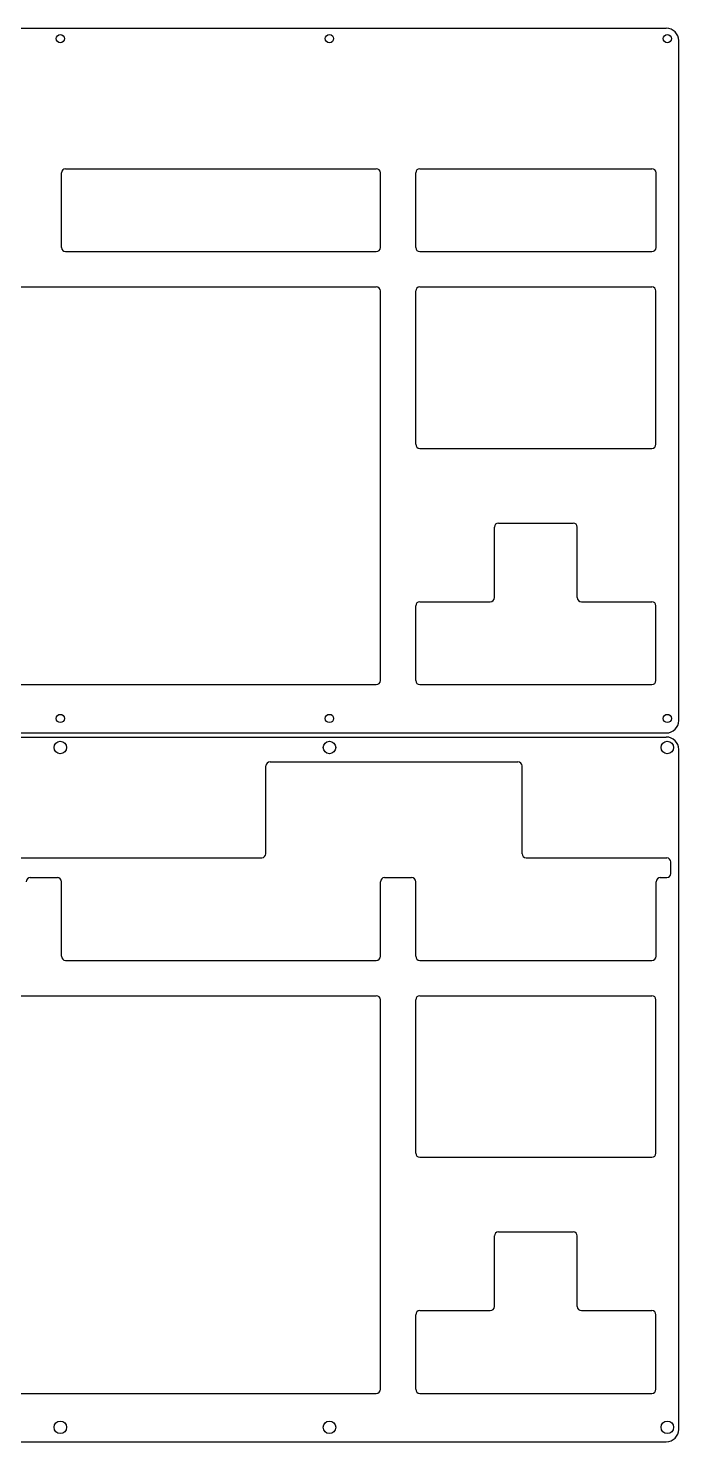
# Model space of a CAD drawing. Header units: millimetres. Extents: x -2194 to 1361, y -607 to 684.
# Drawn here: x 754 to 911.4, y 288.5 to 630.5 of the extents above; entities that cross this region are included whole.
import ezdxf

# ---------------------------------------------------------------- set-up
doc = ezdxf.new("R2010")
doc.units = ezdxf.units.MM
doc.layers.get('0').update_dxf_attribs({"lineweight": 25, "true_color": 0xffffff})
for name, color, linetype, lineweight, true_color in [('l1 2mm', 7, 'Continuous', 25, 0x000000), ('l2 2mm', 7, 'Continuous', 25, 0x000000), ('l3 2mm', 7, 'Continuous', 25, 0x000000), ('l4 1.5mm', 7, 'Continuous', 25, 0x000000)]:
    doc.layers.add(name, color=color, linetype=linetype, lineweight=lineweight, true_color=true_color)

msp = doc.modelspace()

# ---------------------------------------------------------------- linework, layer by layer
for p, q in [((874.51, 429.78), (908.51, 429.78)), ((754.51, 425), (761.05, 425)), ((840.24, 425), (846.78, 425)), ((906.95, 425), (908.51, 425))]:
    msp.add_line(p, q)
for centre, start, end in [((763.05, 595.52), 90, 180), ((838.24, 595.52), 0, 90), ((848.77, 595.52), 90, 180), ((904.94, 595.52), 0, 90), ((763.05, 577.47), 180, 270), ((838.24, 577.47), 270, 0), ((848.77, 577.47), 180, 270), ((904.94, 577.47), 270, 0), ((838.24, 566.94), 0, 90), ((848.77, 566.94), 90, 180), ((904.91, 566.94), 0, 90), ((848.77, 529.85), 180, 270), ((904.91, 529.85), 270, 0), ((867.82, 509.79), 90, 180), ((885.86, 509.79), 0, 90), ((865.82, 492.74), 270, 0), ((887.86, 492.74), 180, 270), ((848.77, 490.74), 90, 180), ((904.91, 490.74), 0, 90), ((838.24, 472.7), 270, 0), ((848.77, 472.7), 180, 270), ((904.91, 472.7), 270, 0), ((812.52, 452), 90, 180), ((872.52, 452), 0, 90), ((810.51, 430.78), 270, 0), ((874.51, 430.78), 180, 270), ((908.51, 428.78), 0, 90), ((754.51, 424), 90, 180), ((761.05, 424), 0, 90), ((840.24, 424), 90, 180), ((846.78, 424), 0, 90), ((906.95, 424), 90, 180), ((908.51, 426), 270, 0), ((763.05, 405.96), 180, 270), ((838.24, 405.96), 270, 0), ((848.77, 405.96), 180, 270), ((904.94, 405.96), 270, 0), ((838.24, 395.42), 0, 90), ((848.77, 395.42), 90, 180), ((904.91, 395.42), 0, 90), ((848.77, 358.33), 180, 270), ((904.91, 358.33), 270, 0), ((867.82, 338.27), 90, 180), ((885.86, 338.27), 0, 90), ((848.77, 319.22), 90, 180), ((865.82, 321.22), 270, 0), ((887.86, 321.22), 180, 270), ((904.91, 319.22), 0, 90), ((838.24, 301.18), 270, 0), ((848.77, 301.18), 180, 270), ((904.91, 301.18), 270, 0)]:
    msp.add_arc(centre, 1, start, end)
at = {"layer": 'l1 2mm'}
for p, q in [((762.05, 577.47), (762.05, 595.52)), ((763.05, 596.52), (838.24, 596.52)), ((839.24, 577.47), (839.24, 595.52)), ((847.77, 577.47), (847.77, 595.52)), ((848.77, 596.52), (904.94, 596.52)), ((905.94, 577.47), (905.94, 595.52)), ((763.05, 576.47), (838.24, 576.47)), ((848.77, 576.47), (904.94, 576.47)), ((553.5, 567.94), (838.24, 567.94)), ((848.77, 567.94), (904.91, 567.94)), ((839.24, 472.7), (839.24, 566.94)), ((847.77, 529.85), (847.77, 566.94)), ((905.91, 529.85), (905.91, 566.94)), ((848.77, 528.85), (904.91, 528.85)), ((866.83, 492.74), (866.83, 509.79)), ((867.82, 510.79), (885.86, 510.79)), ((886.86, 492.74), (886.86, 509.79)), ((847.77, 472.7), (847.77, 490.74)), ((848.77, 491.74), (865.82, 491.74)), ((887.86, 491.74), (904.91, 491.74)), ((905.91, 472.7), (905.91, 490.74)), ((553.5, 471.7), (838.24, 471.7)), ((848.77, 471.7), (904.91, 471.7))]:
    msp.add_line(p, q, dxfattribs=at)
for centre in [(761.77, 628.01), (826.89, 628.01), (908.65, 628.01), (761.77, 463.5), (826.89, 463.5), (908.65, 463.5)]:
    msp.add_circle(centre, 1, dxfattribs=at)
at = {"layer": 'l2 2mm'}
for p, q in [((550, 630.52), (908.41, 630.52)), ((911.41, 463), (911.41, 627.52)), ((550, 460), (908.41, 460)), ((550, 459), (908.41, 459)), ((911.41, 291.48), (911.41, 456)), ((549.9, 429.78), (810.51, 429.78)), ((909.51, 426), (909.51, 428.78)), ((905.94, 405.96), (905.94, 424)), ((848.77, 404.96), (904.94, 404.96)), ((550, 288.48), (908.41, 288.48))]:
    msp.add_line(p, q, dxfattribs=at)
for centre in [(761.77, 456.49), (908.65, 456.49), (761.77, 291.98), (826.89, 291.98), (908.65, 291.98)]:
    msp.add_circle(centre, 1.51, dxfattribs=at)
for centre, start, end in [((908.41, 627.52), 0, 90), ((908.41, 463), 270, 0), ((908.41, 456), 0, 90), ((908.41, 291.48), 270, 0)]:
    msp.add_arc(centre, 3, start, end, dxfattribs=at)
at = {"layer": 'l3 2mm'}
for p, q in [((762.05, 405.96), (762.05, 424)), ((839.24, 405.96), (839.24, 424)), ((847.77, 405.96), (847.77, 424)), ((763.05, 404.96), (838.24, 404.96)), ((553.5, 396.42), (838.24, 396.42)), ((839.24, 301.18), (839.24, 395.42)), ((847.77, 358.33), (847.77, 395.42)), ((848.77, 396.42), (904.91, 396.42)), ((905.91, 358.33), (905.91, 395.42)), ((848.77, 357.33), (904.91, 357.33)), ((867.82, 339.27), (885.86, 339.27)), ((866.83, 321.22), (866.83, 338.27)), ((886.86, 321.22), (886.86, 338.27)), ((847.77, 301.18), (847.77, 319.22)), ((848.77, 320.22), (865.82, 320.22)), ((887.86, 320.22), (904.91, 320.22)), ((905.91, 301.18), (905.91, 319.22)), ((553.5, 300.18), (838.24, 300.18)), ((848.77, 300.18), (904.91, 300.18))]:
    msp.add_line(p, q, dxfattribs=at)
at = {"layer": 'l4 1.5mm'}
for p, q in [((811.52, 430.78), (811.52, 452)), ((812.52, 453), (872.52, 453)), ((873.52, 430.78), (873.52, 452))]:
    msp.add_line(p, q, dxfattribs=at)
msp.add_circle((826.89, 456.49), 1.51, dxfattribs=at)

doc.saveas('drawing.dxf')
